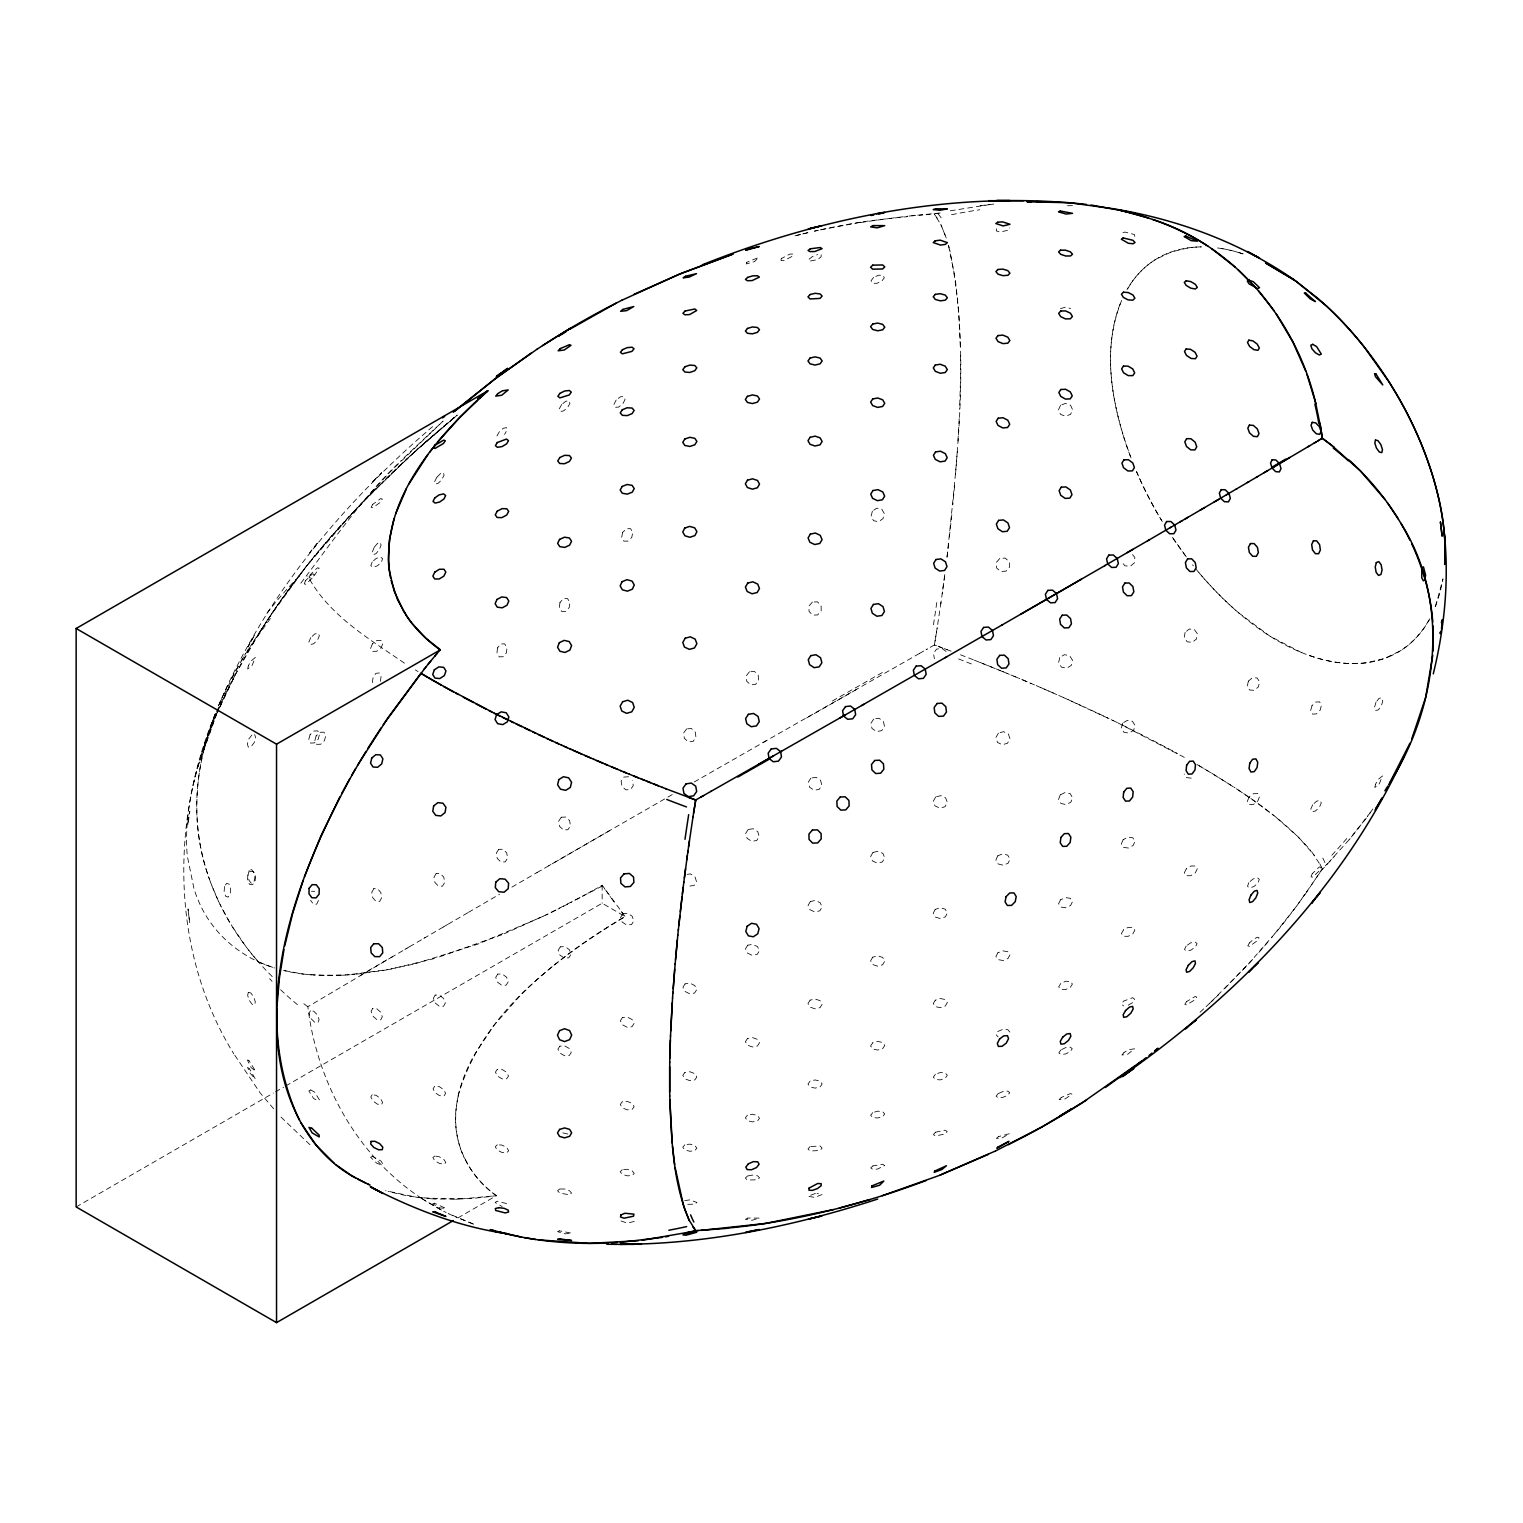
<?xml version="1.0" encoding="UTF-8"?>
<svg xmlns="http://www.w3.org/2000/svg" width="1523" height="1523" viewBox="0 0 1523 1523"><rect width="100%" height="100%" fill="white"/><g stroke="black" fill="none" stroke-linecap="round" stroke-linejoin="round"><path stroke-width="0.75" stroke-dasharray="5 3.75" d="M960.48 378.218L960.48 353.165M960.404 382.54L959.604 409.382M821.183 254.779L821.106 256.854L817.489 259.633L808.96 261.29L809.037 259.215L812.635 256.435L817.68 254.588M959.204 418.597L957.91 442.108M957.263 451.646L955.435 475.785M954.616 485.494L952.808 504.97M951.818 514.679L949.191 538.818M948.639 543.597L946.944 557.761M947.039 556.885C957.567 455.377 970.551 351.109 949.743 250.077M372.393 682.647L373.078 677.354L375.895 673.337L379.208 672.957L381.055 676.421L380.388 681.714M943.993 580.625L944.603 576.132M944.793 574.571L942.204 593.78M942.794 589.458L943.403 585.06M942.413 592.257L940.757 604.022M941.005 602.232L937.083 628.523M937.235 627.495L934.418 644.971L926.079 649.693M936.569 631.721L934.418 644.971L951.57 651.368M215.181 714.04C170.233 822.477 171.109 952.465 233.8 1053.859M458.061 1096.807C453.587 1117.33 455.187 1139.471 464.553 1158.451M996.632 228.774L996.232 230.83L999.754 232.048L1009.235 230.049L1009.635 227.993M216.856 713.411C202.73 746.67 191.651 781.585 187.748 817.623A204.177 117.88 -60 0 0 187.31 856.059L194.144 889.413A250.362 144.552 -60 0 0 197.838 899.293C211.031 932.609 240.558 957.758 274.597 967.943M193.059 785.525A248.287 143.352 -60 0 1 197.838 766.697L215.447 716.724M197.838 766.697L216.399 714.763M215.485 713.602L203.701 747.089L215.371 714.496M1435.58 606.401L1442.985 578.835L1439.939 593.17L1434.019 609.981M1120.147 303.915C1104.042 345.778 1110.362 392.382 1122.87 434.302M204.063 746.727L200.979 755.161L211.392 726.718M214.381 716.153C202.54 747.698 195.458 781.432 196.886 815.243M215.314 714.059C194.221 766.183 189.747 826.018 209.451 879.266M1121.651 300.488C1100.672 351.09 1112.532 408.373 1131.018 457.852M332.128 535.373C285.639 588.563 245.241 647.732 217.237 712.764L235.779 673.756L259.31 632.883M218.55 705.644L227.708 685.559M220.016 702.16L239.568 663.552M217.561 711.755L219.75 706.786M218.474 705.796C264.945 596.178 343.17 502.933 433.141 426.173M318.459 900.436L316.708 904.167L313.433 904.129L310.559 900.321M212.877 721.426L228.983 687.101M216.533 711.565L235.779 673.756M231.553 678.002L245.565 653.634M496.955 435.978L499.354 431.732L503.294 428.268L506.455 427.639L506.969 430.19L504.57 434.436M241.053 661.058L251.809 643.982M259.157 633.111L266.982 620.851M260.09 631.607L263.879 625.629M1127.839 288.418L1131.475 282.65A232.791 134.557 60 0 1 1156.204 259.119L1171.396 251.923L1188.168 247.868A245.812 142.077 60 0 1 1201.609 246.897M1429.031 620.128L1424.195 627.8A232.791 134.557 60 0 1 1399.466 651.33L1384.274 658.545L1367.502 662.6A245.774 142.058 60 0 1 1320.498 658.983C1285.793 649.483 1255.409 628.599 1229.213 604.441A246.098 142.248 60 0 1 1197.63 571.068M300.831 583.195C332.642 541.293 362.721 497.164 401.196 460.536M1320.955 871.042L1334.148 856.649M247.202 651.044L272.255 615.882M265.802 622.66L266.753 621.175M1319.451 873.364L1297.139 905.385L1271.477 937.863M267.724 619.709L270.656 615.273M268.105 619.138L306.713 565.794L342.523 523.703M271.475 614.036L272.617 612.36M273.607 610.894L279.585 602.194M253.389 641.602L276.044 607.315A445.04 256.949 -60 0 1 306.732 565.814L353.317 511.995M1305.078 894.439L1322.288 868.91L1327.371 863.769M280.594 600.747L309.988 561.701M1372.851 809.037L1367.483 816.499M1370.548 812.273L1350.216 838.488L1329.312 861.771M1366.398 817.984L1349.111 839.782M251.866 735.038L248.839 738.941L247.373 743.947L248.306 747.146L251.105 746.632L254.132 742.729L255.617 737.722L254.665 734.524M311.092 560.35L312.177 559.017M313.262 557.665L315.451 555M316.556 553.668L318.745 551.021M320.972 548.375L324.285 544.434M325.408 543.14L326.531 541.845M1267.878 942.109L1256.608 955.035M327.635 540.532L328.759 539.237M329.882 537.943L364.244 500.534A1120.776 914.904 58.1 0 1 390.954 471.045L443.345 420.862M333.251 534.078L334.394 532.803M335.517 531.527L336.64 530.251M337.782 528.976L341.19 525.188M342.332 523.931L344.065 522.027M343.475 522.675L344.617 521.418M1252.687 959.395L1223.159 990.217M345.588 520.333L381.207 483.4M346.901 518.905L349.186 516.43M351.489 513.955L354.878 510.338M353.793 511.481L358 507.045M356.115 509.044L357.277 507.806M358.419 506.588L362.683 502.152M360.742 504.17L393.181 471.787M363.083 501.752L410.772 455.32M365.444 499.297L367.862 496.822M370.279 494.366L371.479 493.128M372.697 491.91L416.046 450.522L457.09 415.246L409.516 456.481M404.071 457.642L443.117 421.071M375.972 478.393L371.764 482.563L381.683 472.682L377.495 476.851M382.425 482.201L383.644 481.001M386.1 478.622L391.011 473.862M1211.546 1001.468L1247.356 965.22L1277.264 930.896A940.376 767.554 58.1 0 0 1291.447 912.924A960.937 784.44 58.1 0 0 1304.964 894.325M1215.621 997.584L1218.667 994.633M392.23 472.682L399.692 465.6M394.685 470.34L395.923 469.16M1209.471 1003.467L1214.098 999.05M398.379 466.838L416.046 450.522A888.061 512.718 -60 0 1 456.177 415.95M1206.064 1006.646L1210.195 1002.781M402.091 463.354L403.328 462.192M405.803 459.889L407.041 458.747M1200.01 1012.243L1204.693 1007.921M412.01 454.197L413.247 453.054M414.503 451.931L424.479 442.984M425.736 441.879L433.255 435.292M434.512 434.207L442.051 427.735M443.307 426.668L457.205 415.075M552.164 966.743L537.581 979.213A632.749 365.311 0 0 0 518.905 997.032L494.233 1025.055L474.681 1054.24A400.016 230.944 0 0 0 457.89 1096.788M554.048 965.201L567.584 954.597A657.365 379.532 0 0 1 625.153 916.541M634.272 1221.427L627.457 1223.102L620.147 1220.723M421.643 1198.411C357.086 1156.052 317.031 1082.567 307.836 1006.722L392.744 956.577M1128.257 1005.18L1132.845 1002.458L1134.692 999.355L1132.712 997.679L1123.479 1001.144L1121.632 1004.247L1123.612 1005.922M390.973 957.605L406.965 948.239M404.832 949.476L411.477 945.612M409.535 946.735L425.355 937.483M423.832 938.377L444.773 926.155M443.345 926.974L449.78 923.224M448.295 924.099L470.36 911.249M468.437 912.353L499.525 894.287M511.899 887.109L537.086 872.508M536.972 872.584L610.476 830.13M76.15 1206.939L273.398 1093.057M275.454 1091.877L283.678 1087.136M285.734 1085.956L602.156 903.253L625.172 916.541C556.028 958.538 482.81 1012.586 458.766 1093.666A339.553 196.048 0 0 0 456.462 1106.193C451.151 1140.651 467.999 1176.118 496.517 1195.631L456.519 1218.724M672.252 794.587L609.352 830.777A1192.433 19.076 -29.4 0 0 548.68 865.806M624.925 916.237L602.156 885.225L594.789 889.432M694.26 781.965L766.469 740.616M602.613 885.872L547.766 914.124L504.265 933.751M762.985 742.596L920.806 652.682M919.34 653.519L927.602 648.836M592.333 890.803L587.421 893.544M582.528 896.228L584.965 894.877M580.073 897.561L570.249 902.777M567.793 904.053L557.989 909.06M555.552 910.297L545.748 915.114M543.311 916.275L477.48 944.279L415.417 963.678M501.848 934.76L436.777 957.853M1060.541 308.617L1065.567 307.132L1070.574 308.541M434.398 958.538L389.926 969.294L346.901 974.967M795.006 235.837L801.46 234.237A1099.739 897.885 58.1 0 1 807.932 232.638M796.834 235.38L800.812 234.409M413.057 964.249L384.957 970.208L356.439 974.187M815.395 1193.423L808.066 1196.297L814.729 1197.402L822.077 1194.527L817.013 1193.404M802.792 233.914L808.713 232.505M940.129 212.973L907.27 216.228M938.987 213.239L926.079 214.762M814.577 231.153L818.46 230.278M820.402 229.859L864.74 221.52L907.727 216.19M950.333 210.802L992.101 204.215M860.419 222.206L853.794 223.329A1099.739 897.885 58.1 0 0 814.424 231.134M684.722 1200.581L689.691 1199.896L696.906 1202.428L694.926 1204.16L686.587 1204.331M980.108 205.719L997.165 203.682M687.178 874.335L690.471 873.935L695.002 876.886L696.506 881.684L694.107 885.491L689.196 886.1M1072.516 205.643L1064.406 205.776M354.954 974.32L351.489 974.625M911.782 215.828L915.666 215.505M350.233 974.72L325.408 975.558M919.34 215.219L922.824 214.971M628.599 776.768L623.916 777.054L621.156 781.013L621.936 786.325L625.801 789.866L630.484 789.58L633.263 785.621L632.483 780.309M345.759 975.044L342.332 975.234M341.19 975.291L313.262 975.044M460.593 1199.039L496.517 1195.631A778.691 449.59 -60 0 1 472.263 1198.334L437.101 1199.115M459.832 1199.077L456.005 1199.21M455.244 1199.229L418.463 1197.63L385.566 1190.719M567.736 1134.007L561.283 1132.522M311.492 891.279L314.766 891.317M324.285 975.539L303.515 974.111L283.64 970.475M436.359 1199.096L432.646 1198.906M431.904 1198.848L408.316 1196.145L388.098 1191.481M312.177 974.967L306.751 974.473A445.04 256.949 -60 0 1 283.525 970.456M1191.253 778.12L1186.436 777.644L1184.171 774.027M1243.168 253.922L1235.172 251.485A245.812 142.077 60 0 0 1217.581 247.925M1309.342 655.537L1317.071 658.012A243.947 141.011 60 0 0 1389.147 656.699M1238.903 252.532L1242.768 253.789M272.617 967.314L265.878 964.897M934.418 644.971L936.588 645.771M473.463 1224.111L455.834 1217.029M938.987 646.647L941.557 647.599M473.063 1223.959L448.562 1213.66L453.378 1215.925M944.317 648.627L947.249 649.731M506.626 1203.551L496.955 1201.247L495.127 1202.504L502.209 1206.597M960.48 654.776L975.653 660.696M974.415 660.201L1009.33 674.289M979.67 662.277L992.101 667.245M264.755 964.459L258.225 961.66L253.389 955.968M996.347 668.978L1000.63 670.71M1002.838 671.624L1019.782 678.649M1013.728 676.117L1036.611 685.788M1022.637 679.829L1031.623 683.656M1036.154 685.578L1058.98 695.535M1040.704 687.539L1054.411 693.517M1301.556 652.586L1270.011 636.233L1238.789 612.969A243.985 141.03 60 0 1 1192.547 564.843M1058.79 695.459L1064.291 697.896M1063.568 697.572L1113.56 720.779M1068.156 699.628L1086.432 707.967M1090.982 710.08L1109.068 718.609M1112.532 720.284L1118.015 722.93M1117.73 722.797L1185.96 758.226M1122.47 725.1L1148.589 738.217M443.726 1211.261L446.125 1212.479M1152.854 740.406L1177.584 753.58M441.365 1210.043L426.935 1201.799M440.756 1209.719L422.385 1198.906M1197.002 764.489L1208.044 770.981M1199.153 765.745C1239.094 789.771 1279.853 814.843 1310.637 850.424M1211.737 773.208L1235.001 787.829M415.284 669.892L418.063 671.586M426.173 1201.323L424.65 1200.371M404.471 663.171C369.061 638.822 328.587 615.216 307.836 576.056M423.889 1199.877L420.9 1197.916M1238.275 789.999L1255.942 802.164M307.836 1006.722L300.831 1001.525M946.202 651.501L941.823 648.322L936.531 649.141L933.466 653.443L934.399 658.736M1258.683 804.144L1273.97 815.719M1276.312 817.584L1297.958 836.679L1314.596 855.564M309.95 1144.706L280.784 1116.873M272.255 976.586C229.859 934.932 200.522 878.581 197.057 818.727M273.645 1108.744L260.109 1092.848L233.514 1053.383M1009.863 1032.08L1007.788 1029.662L1002.876 1029.377L997.984 1031.395L995.985 1034.517L998.06 1036.935M1132.503 554.6L1134.825 557.361L1134.407 562.768L1130.333 566.27L1124.983 565.833L1121.518 561.701M251.809 954.045L247.107 948.087M1311.741 851.795L1321.088 866.149M622.774 913.457L621.346 911.592M1185.446 555.648L1172.348 537.238M245.565 946.069L231.553 925.508M614.055 901.883L612.665 899.979M611.504 898.399L612.189 899.351M610.114 896.495L610.799 897.447M607.582 892.973L608.286 893.925M606.916 892.002L605.773 890.403M604.403 888.461L605.088 889.432M937.235 218.113L934.418 214.324L941.005 224.814L946.354 238.273L940.757 224.3M1162.316 521.532L1159.079 516.221A233.247 134.824 60 0 1 1136.691 471.997M229.783 922.576L220.016 904.491M1320.022 864.093L1322.288 868.91L1321.45 866.93M218.55 901.407L210.612 882.483M948.467 245.241L955.035 277.472M948.639 245.888L949.191 247.944M1134.825 236.427L1134.407 234.523L1124.983 232.067L1121.518 232.943L1121.937 234.866M955.435 280.327L958.729 312.025L960.404 349.167M602.156 885.225L602.156 903.253M496.174 1195.783A184.588 106.572 0 0 1 464.877 1158.413M360.151 975.558A1120.776 17.743 -29.4 0 1 386.804 959.871M938.073 213.886A450.104 86.982 -80.6 0 1 941.861 218.931M936.778 602.518A450.104 88.296 -82.3 0 1 933.447 624.944M951.513 214.724A460.612 356.858 -34.8 0 1 979.765 209.774M1322.764 858.096A460.612 95.835 19.9 0 1 1326.19 866.092M958.576 658.945A462.725 97.263 21.7 0 1 973.102 664.618M1346.751 838.545A450.104 350.709 -23.5 0 1 1331.806 855.241M860.533 222.586A951.951 776.654 57.9 0 1 907.384 216.685M832.396 700.98A951.951 17.153 -29.3 0 1 883.721 671.757M806.657 717.961A1099.739 16.867 -29.4 0 1 858.325 688.51M297.461 1004.666A435.521 351.813 -27.5 0 1 279.49 988.674M272.084 981.269A435.521 351.813 -27.5 0 1 269.59 978.661M266.83 613.293A435.521 347.187 -21.8 0 1 295.538 579.863M1200.847 246.916A244.004 141.03 60 0 0 1166.694 253.694A236.179 136.518 60 0 0 1154.282 260.319A230.811 133.415 60 0 0 1127.001 289.656M1218.172 248.04A244.004 141.03 60 0 1 1238.922 252.609M1136.425 471.368A231.363 133.738 60 0 0 1154.225 507.654A236.141 136.499 60 0 0 1161.687 520.619M1130.466 456.576A231.363 133.738 60 0 1 1122.851 434.302M1186.303 556.866A243.985 141.03 60 0 1 1172.025 536.896M1389.128 656.66A236.141 136.499 60 0 0 1401.712 649.921A230.773 133.396 60 0 0 1429.811 618.776M247.811 874.964L247.545 880.389L249.582 884.33L252.742 884.52L255.16 880.808L255.426 875.401L253.389 871.442L250.229 871.27L247.811 874.964M224.528 886.481L224.128 891.831L225.632 896.247L228.164 897.123L230.259 893.963L230.658 888.613L229.154 884.216L226.603 883.321L224.528 886.481M188.033 819.355L187.9 825.142L189.823 811.321L188.033 819.355M497.488 647.922L496.955 653.253L499.354 656.889L503.294 656.699L506.455 652.796L506.969 647.465L504.57 643.829L500.648 644.02L497.488 647.922M559.969 602.537L559.284 607.81L561.701 611.465L565.814 611.332L569.202 607.506L569.907 602.213L567.47 598.577L563.358 598.71L559.969 602.537M781.242 258.643L780.994 260.49L784.345 260.452L793.026 255.883L793.274 254.036L789.923 254.074L781.242 258.643M1185.103 632.369L1184.209 637.642L1187.178 641.792L1192.262 642.344L1196.469 638.994L1197.364 633.72L1194.394 629.589L1189.311 629.018L1185.103 632.369M248.306 665.894L247.659 669.054L252.152 665.323L255.312 657.46L250.819 661.191L248.306 665.894M1375.478 784.364L1374.831 787.524L1379.324 783.793L1382.465 775.93L1377.972 779.662L1375.478 784.364M622.66 532.403L621.612 537.543L623.84 541.141L628.047 541.103L631.759 537.429L632.807 532.289L630.579 528.69L626.372 528.728L622.66 532.403M248.306 992.33L247.659 995.395L249.258 1000.364L252.152 1004.323L254.665 1004.952L255.312 1001.906L253.713 996.937L250.819 992.977L248.306 992.33M205.129 743.091L204.539 745.756L208.975 732.449L205.129 743.091M1248.403 681.105L1247.242 686.226L1249.698 690.033L1254.324 690.319L1258.417 686.892L1259.578 681.79L1257.103 677.963L1252.477 677.697L1248.403 681.105M1059.799 657.517L1058.561 662.676L1061.436 667.131L1066.69 668.254L1071.297 665.399L1072.516 660.24L1069.66 655.785L1064.406 654.662L1059.799 657.517M249.163 870.547L248.078 874.983L248.991 880.294L251.371 883.359L253.808 882.388L254.893 877.952L253.979 872.641L251.6 869.576L249.163 870.547M872.374 511.176L871.061 516.373L873.612 520.733L878.562 521.704L882.997 518.696L884.311 513.498L881.76 509.139L876.81 508.168L872.374 511.176M746.708 262.318L746.289 263.936L754.418 261.651L758.606 257.482L746.708 262.318M316.137 735.914L314.804 740.901L316.67 744.347L320.668 744.233L324.437 740.616L325.789 735.628L323.923 732.182L319.925 732.296L316.137 735.914M310.064 734.695L308.693 739.683L310.502 743.091L314.423 742.919L318.155 739.283L319.506 734.295L317.717 730.888L313.795 731.04L310.064 734.695M1311.988 705.682L1310.618 710.67L1312.426 714.097L1316.348 713.925L1320.079 710.289L1321.431 705.301L1319.622 701.894L1315.72 702.046L1311.988 705.682M1375.992 702.255L1374.527 707.262L1375.459 710.441L1378.277 709.946L1381.304 706.044L1382.77 701.018L1381.837 697.839L1379.019 698.353L1375.992 702.255M1122.718 723.158L1121.271 728.07L1123.86 732.201L1128.981 733.134L1133.607 730.317L1135.054 725.424L1132.465 721.293L1127.363 720.36L1122.718 723.158M188.033 909.041L189.709 922.881L188.033 909.041M372.183 561.987L370.812 565.68L372.907 567.298L377.228 565.928L381.264 562.349L382.635 558.655L380.541 557.018L376.219 558.408L372.183 561.987M1248.86 882.636L1247.489 886.329L1249.583 887.947L1253.905 886.576L1257.941 882.997L1259.331 879.304L1257.236 877.667L1252.896 879.057L1248.86 882.636M305.438 580.777L304.238 583.937L305.933 584.242L312.919 577.388L314.119 574.247L312.424 573.924L305.438 580.777M1060.255 794.873L1058.523 799.404L1060.903 803.421L1066.005 804.601L1070.821 802.24L1072.573 797.728L1070.193 793.692L1065.091 792.531L1060.255 794.873M248.991 644.648L248.078 646.989L254.893 634.634L248.991 644.648M310.349 574.571L309.112 577.712L310.806 578.055L314.442 575.389L319.126 568.155L317.431 567.832L310.349 574.571M372.393 643.848L370.622 648.322L372.431 651.387L376.752 651.254L381.055 647.998L382.825 643.544L381.017 640.479L376.695 640.612L372.393 643.848M1249.069 796.986L1247.299 801.441L1249.107 804.506L1253.429 804.372L1257.751 801.117L1259.521 796.662L1257.712 793.597L1253.372 793.73L1249.069 796.986M1312.255 873.688L1311.017 876.829L1312.712 877.153L1319.775 870.394L1321.031 867.272L1319.337 866.93L1312.255 873.688M374.239 547.214L372.393 551.878L373.078 554.6L375.895 553.744L379.208 549.841L381.055 545.177L380.388 542.455L377.552 543.311L374.239 547.214M310.349 1010.663L309.112 1013.614L310.806 1018.354L314.442 1022.085L317.888 1022.637L319.126 1019.687L317.431 1014.946L313.795 1011.215L310.349 1010.663M1123.155 839.706L1121.328 843.951L1123.498 847.397L1128.41 848.044L1133.169 845.493L1135.016 841.248L1132.826 837.802L1127.915 837.155L1123.155 839.706M310.787 637.604L308.845 642.002L309.988 644.572L313.548 643.829L317.431 640.212L319.373 635.814L318.231 633.244L314.671 633.987L310.787 637.604M1312.693 804.772L1310.77 809.17L1311.912 811.74L1315.472 810.998L1319.356 807.38L1321.298 802.983L1320.155 800.394L1316.595 801.136L1312.693 804.772M997.755 855.831L995.852 860.019L998.117 863.922L1003.181 865.254L1008.112 863.255L1009.996 859.067L1007.75 855.164L1002.667 853.832L997.755 855.831M1060.522 405.308L1058.466 409.877L1060.541 414.408L1065.567 416.236L1070.574 414.332L1072.63 409.763L1070.536 405.232L1065.529 403.386L1060.522 405.308M1186.246 868.871L1184.304 872.888L1186.15 875.725L1190.719 875.706L1195.327 872.85L1197.287 868.833L1195.422 865.997L1190.853 866.016L1186.246 868.871M1186.15 946.03L1184.494 949.4L1186.512 951.075L1191.043 950.066L1195.422 946.963L1197.078 943.594L1195.06 941.918L1190.529 942.927L1186.15 946.03M1060.541 899.788L1058.599 903.691L1060.712 907.004L1065.681 907.784L1070.555 905.576L1072.497 901.654L1070.383 898.342L1065.415 897.58L1060.541 899.788M935.198 909.421L933.218 913.324L935.389 917.113L940.433 918.578L945.402 916.865L947.382 912.981L945.212 909.174L940.167 907.708L935.198 909.421M436.892 477.194L434.664 481.592L435.159 484.124L438.129 483.324L441.803 479.669L444.031 475.271L443.536 472.739L440.566 473.52L436.892 477.194M616.187 399.997L613.921 404.357L614.911 407.307L618.566 407.117L622.774 403.9L625.039 399.559L624.068 396.608L620.394 396.799L616.187 399.997M372.735 1008.302L371.117 1011.386L372.811 1016.05L376.771 1019.572L380.731 1019.896L382.33 1016.831L380.655 1012.167L376.676 1008.645L372.735 1008.302M373.763 888.671L371.764 892.383L372.678 897.637L375.972 901.388L379.703 901.426L381.683 897.713L380.769 892.44L377.495 888.709L373.763 888.671M372.735 504.36L371.117 507.273L372.811 507.787L380.731 502L382.33 499.087L380.655 498.573L372.735 504.36M1249.412 942.965L1247.813 945.878L1249.488 946.411L1257.408 940.624L1259.007 937.711L1257.332 937.197L1253.353 939.367L1249.412 942.965M1123.498 929.868L1121.461 933.542L1123.346 936.226L1128.067 936.34L1132.845 933.827L1134.882 930.153L1132.979 927.469L1128.257 927.355L1123.498 929.868M997.908 952.77L995.909 956.406L998.003 959.604L1002.991 960.499L1007.94 958.557L1009.939 954.94L1007.845 951.742L1002.857 950.847L997.908 952.77M998.384 733.134L995.871 737.589L997.489 742.405L1002.286 744.747L1007.465 743.262L1009.977 738.807L1008.359 733.991L1003.562 731.649L998.384 733.134M935.674 797.005L933.256 801.25L934.97 805.857L939.805 808.142L944.945 806.752L947.363 802.526L945.65 797.919L940.814 795.634L935.674 797.005M561.701 404.509L559.284 408.735L559.969 411.438L563.358 411.02L567.47 407.745L569.907 403.5L569.202 400.816L565.814 401.215L561.701 404.509M435.197 995.052L433.37 998.231L435.026 1002.857L439.233 1006.208L443.498 1006.322L445.325 1003.143L443.669 998.517L439.462 995.166L435.197 995.052M873.003 852.442L870.661 856.44L872.432 860.895L877.286 863.179L882.369 861.942L884.73 857.925L882.959 853.47L878.105 851.205L873.003 852.442M436.168 873.498L433.979 877.229L434.931 882.483L438.472 886.158L442.527 886.119L444.716 882.388L443.764 877.153L440.223 873.46L436.168 873.498M872.736 957.186L870.604 960.785L872.622 964.516L877.591 966.172L882.636 964.782L884.768 961.184L882.75 957.472L877.781 955.816L872.736 957.186M372.183 1094.675L370.812 1096.96L372.907 1100.862L377.228 1104.118L381.264 1104.803L382.635 1102.5L380.541 1098.597L376.219 1095.342L372.183 1094.675M810.35 901.521L808.066 905.328L809.874 909.631L814.729 911.934L819.793 910.849L822.077 907.061L820.25 902.739L815.395 900.455L810.35 901.521M497.735 974.092L495.717 977.404L497.374 982.03L501.714 985.248L506.188 985.172L508.206 981.84L506.569 977.214L502.228 974.016L497.735 974.092M935.293 1000.192L933.256 1003.562L935.331 1006.665L940.338 1007.655L945.307 1005.98L947.363 1002.61L945.288 999.526L940.281 998.517L935.293 1000.192M1060.77 983.477L1058.694 986.866L1060.636 989.417L1065.453 989.645L1070.307 987.437L1072.401 984.048L1070.46 981.478L1065.643 981.25L1060.77 983.477M747.717 945.212L745.489 948.81L747.336 953.017L752.191 955.34L757.178 954.445L759.406 950.847L757.559 946.659L752.705 944.317L747.717 945.212M560.312 946.849L558.16 950.314L559.779 954.959L564.214 958.062L568.86 957.796L571.011 954.312L569.412 949.667L564.957 946.583L560.312 946.849M498.687 849.358L496.308 853.147L497.24 858.401L500.953 862.018L505.255 861.885L507.635 858.096L506.683 852.861L502.99 849.244L498.687 849.358M622.907 913.686L620.623 917.341L622.203 922.043L626.695 925.051L631.512 924.594L633.796 920.958L632.216 916.256L627.704 913.248L622.907 913.686M810.122 1000.135L807.99 1003.505L810.027 1007.103L814.995 1008.835L820.021 1007.674L822.134 1004.304L820.116 1000.706L815.129 998.974L810.122 1000.135M685.083 983.877L682.932 987.266L684.817 991.359L689.633 993.758L694.564 993.072L696.715 989.683L694.831 985.571L690.014 983.173L685.083 983.877M748.212 829.464L745.68 833.443L747.108 838.335L751.677 841.286L756.684 840.563L759.216 836.584L757.769 831.691L753.219 828.74L748.212 829.464M810.921 778.12L808.256 782.232L809.589 787.258L814.12 790.228L819.203 789.409L821.868 785.297L820.554 780.29L816.023 777.32L810.921 778.12M622.469 1017.516L620.394 1020.696L622.317 1024.732L627.095 1027.225L631.95 1026.749L634.025 1023.57L632.102 1019.534L627.324 1017.04L622.469 1017.516M434.721 1086.242L433.046 1088.774L435.064 1092.695L439.595 1095.684L443.974 1095.989L445.649 1093.438L443.612 1089.535L439.1 1086.546L434.721 1086.242M559.874 1046.13L557.894 1049.119L559.836 1053.078L564.557 1055.725L569.297 1055.477L571.277 1052.488L569.335 1048.509L564.614 1045.882L559.874 1046.13M872.679 1042.855L870.604 1045.977L872.679 1048.966L877.686 1050.07L882.693 1048.643L884.768 1045.501L882.693 1042.513L877.686 1041.408L872.679 1042.855M561.264 817.242L558.694 821.125L559.569 826.38L563.396 829.959L567.908 829.73L570.478 825.866L569.602 820.592L565.775 817.032L561.264 817.242M497.279 1069.355L495.432 1072.135L497.412 1076.057L502.057 1078.855L506.645 1078.855L508.492 1076.095L506.512 1072.154L501.867 1069.355L497.279 1069.355M747.488 1038.534L745.413 1041.675L747.431 1045.178L752.4 1046.986L757.388 1046.034L759.482 1042.893L757.464 1039.39L752.495 1037.582L747.488 1038.534M873.688 719.084L870.851 723.33L872.013 728.47L876.506 731.516L881.684 730.678L884.52 726.433L883.359 721.274L878.866 718.228L873.688 719.084M1186.645 1001.544L1184.799 1004.247L1186.474 1004.856L1194.927 999.83L1196.773 997.127L1195.098 996.518L1186.645 1001.544M1060.827 1050.032L1058.847 1052.869L1060.808 1054.506L1065.529 1053.973L1070.269 1051.574L1072.249 1048.738L1070.288 1047.101L1065.567 1047.634L1060.827 1050.032M310.559 551.612L309.759 552.773L318.459 541.75L310.559 551.612M684.874 1072.439L682.818 1075.371L684.874 1078.779L689.824 1080.683L694.774 1079.978L696.83 1077.066L694.774 1073.639L689.824 1071.735L684.874 1072.439M935.35 1074.267L933.313 1077.142L935.35 1079.483L940.3 1079.902L945.25 1078.17L947.306 1075.276L945.25 1072.954L940.319 1072.535L935.35 1074.267M810.065 1081.14L807.99 1084.033L810.065 1086.927L815.072 1088.126L820.078 1086.927L822.153 1084.033L820.078 1081.14L815.072 1079.94L810.065 1081.14M686.645 728.889L683.694 732.906L684.322 738.255L688.187 741.834L693.003 741.511L695.954 737.494L695.326 732.144L691.48 728.565L686.645 728.889M622.26 1101.795L620.261 1104.499L622.336 1107.83L627.267 1109.867L632.14 1109.41L634.139 1106.726L632.083 1103.375L627.152 1101.338L622.26 1101.795M873.612 277.414L871.061 280.727L872.374 283.183L876.81 283.354L881.76 281.146L884.311 277.852L882.997 275.377L878.562 275.206L873.612 277.414M747.431 1115.16L745.375 1117.806L747.45 1120.604L752.457 1121.899L757.464 1120.947L759.52 1118.301L757.445 1115.502L752.438 1114.208L747.431 1115.16M749.468 671.757L746.289 675.774L746.708 681.181L750.477 684.798L755.408 684.493L758.606 680.476L758.187 675.07L754.418 671.453L749.468 671.757M872.736 1112.628L870.642 1115.236L872.679 1117.482L877.648 1118.015L882.636 1116.549L884.73 1113.922L882.693 1111.695L877.724 1111.162L872.736 1112.628M998.193 1093.59L996.118 1096.179L998.041 1097.74L1002.819 1097.379L1007.655 1095.304L1009.73 1092.714L1007.826 1091.134L1003.029 1091.496L998.193 1093.59M1123.936 1052.583L1121.918 1055.039L1127.915 1054.125L1134.407 1048.814L1128.429 1049.747L1123.936 1052.583M999.754 558.503L996.232 562.615L996.632 568.022L1000.725 571.544L1006.094 571.106L1009.635 566.994L1009.235 561.587L1005.142 558.065L999.754 558.503M684.817 1144.82L682.761 1147.2L684.855 1149.884L689.862 1151.293L694.831 1150.588L696.887 1148.209L694.793 1145.524L689.805 1144.116L684.817 1144.82M812.463 602.042L808.96 606.002L809.037 611.408L812.635 615.121L817.68 614.93L821.183 610.99L821.106 605.564L817.489 601.871L812.463 602.042M810.122 1146.572L807.99 1148.913L810.027 1151.026L820.021 1150.474L822.134 1148.114L820.116 1146L810.122 1146.572M935.56 1132.198L933.409 1134.502L935.293 1135.968L945.06 1133.969L947.211 1131.665L945.307 1130.199L935.56 1132.198M622.203 1169.702L620.185 1171.777L622.279 1174.328L627.267 1175.87L632.216 1175.47L634.234 1173.395L632.121 1170.844L627.152 1169.302L622.203 1169.702M1061.264 1097.474L1059.113 1099.663L1065.167 1098.902L1071.983 1094.199L1070.364 1093.59L1061.264 1097.474M497.298 1144.763L495.261 1146.781L497.145 1149.96L501.867 1152.435L506.645 1152.778L508.682 1150.76L506.778 1147.581L502.057 1145.106L497.298 1144.763M747.507 1176.003L745.356 1178.06L747.374 1180.02L757.388 1179.811L759.52 1177.774L757.521 1175.813L752.533 1175.071L747.507 1176.003M872.946 1165.895L870.718 1167.894L872.584 1169.226L877.419 1169.093L884.654 1165.609L882.788 1164.276L872.946 1165.895M559.569 1189.006L557.627 1190.739L559.76 1193.156L569.602 1194.793L571.544 1193.08L569.412 1190.662L564.462 1188.987L559.569 1189.006M998.631 1136.558L996.347 1138.462L1002.42 1137.757L1009.502 1133.683L998.631 1136.558M434.797 1155.995L432.856 1157.537L434.702 1160.583L439.271 1163.344L443.878 1164.2L445.839 1162.639L443.993 1159.593L439.424 1156.833L434.797 1155.995M747.755 1218.057L745.413 1219.352L752.038 1220.285L759.482 1218.095L747.755 1218.057M372.393 1156.357L370.622 1157.252L376.752 1163.229L381.055 1164.79L382.825 1163.915L381.017 1161.078L372.393 1156.357M310.787 1089.954L308.845 1090.887L313.548 1098.426L317.431 1100.634L319.373 1099.72L314.671 1092.162L310.787 1089.954M559.303 1230.831L557.57 1231.65L565.033 1233.858L571.601 1233.154L559.303 1230.831M434.341 1203.208L432.722 1203.817L439.804 1207.91L445.972 1208.405L434.341 1203.208M248.839 1060.37L247.373 1060.065L251.105 1067.566L255.617 1071.278L248.839 1060.37M249.582 1068.975L247.545 1067.376L250.229 1073.391L255.426 1079.103L249.582 1068.975"/><path stroke-width="1.5" d="M276.539 1322.63L276.539 744.176L76.15 628.485L76.15 1206.939L276.539 1322.63L453.34 1220.57M669.663 1066.766L669.663 1091.801M669.72 1062.121L669.72 1096.084M1444.927 560.978C1446.222 532.155 1440.986 503.428 1432.724 475.918A231.363 133.738 60 0 0 1401.788 403.443A236.179 136.518 60 0 0 1389.014 381.854L1363.999 346.711A246.06 142.229 60 0 0 1326.457 306.009L1296.301 281.374L1266.222 263.365M669.72 1062.426L670.52 1035.602M669.815 1058.047L670.348 1040.152M276.919 1008.873L276.919 1028.577M670.501 1036.116L672.557 997.889M670.71 1031.014L672.233 1002.876M1433.067 651.063L1433.067 626.01M277.053 1005.523L279.413 978.033L283.963 949.667M672.538 998.117L672.938 992.292M672.861 993.32L675.146 963.907M673.204 988.522L674.689 969.199M1444.642 564.5C1447.364 523.874 1436.931 483.514 1422.101 445.992A233.266 134.843 60 0 0 1396.572 394.248L1389.014 381.854A243.966 141.03 60 0 0 1317.186 297.804L1293.846 279.661L1265.518 262.965M675.108 964.345L677.83 935.008M1432.781 655.271L1425.642 697.496L1411.65 739.169M675.527 959.471L677.335 940.015M677.811 935.16L678.42 929.182M678.306 930.286L682.057 896.628M678.82 925.432L679.867 915.761M680.324 911.611L683.199 887.224M682.38 893.982L683.827 882.198M683.77 882.579L687.939 851.205M684.36 877.952L685.54 868.833M686.74 859.905L687.33 855.526M687.711 852.728L693.06 816.461M688.548 846.845L689.386 840.963M692.889 817.489L695.725 799.994L703.512 795.596M693.555 813.244L695.725 799.994L665.475 788.59M1441.481 629.094L1442.224 619.823L1441.367 622.64M284.687 946.069L292.663 913.381L303.153 880.37M1433.276 673.832C1444.527 628.123 1449.173 580.453 1444.337 533.526M477.27 400.302C429.448 445.439 378.104 507.14 390.497 577.75M394.019 518.924L389.488 539.599L388.384 559.779A323.866 186.986 0 0 0 389.26 570.344L394.229 591.305L403.881 611.713M1441.177 630.827L1440.301 633.644L1439.996 632.426M395.637 513.879L406.298 488.921M304.467 876.715L320.706 836.47L339.915 796.891M1409.917 743.262L1389.699 782.898M1404.377 755.408C1343.419 887.604 1238.313 995.223 1119.938 1077.675M341.799 793.331L349.529 779.224M408.906 483.99L427.773 454.73M351.661 775.435L365.882 751.524M355.525 768.753C297.727 871.86 245.279 1005.009 299.384 1120.109M357.562 765.288L388.098 717.58L421.281 672.804M1388.652 784.65C1437.902 707.548 1451.609 602.994 1400.76 523.112M1384.902 790.818L1387.739 786.192M367.995 748.098L381.093 727.899M383.32 724.567L424.936 668.197M429.6 452.293L435.578 444.621M1315.358 898.38L1311.684 903.234L1320.384 892.211L1316.691 897.066M423.965 669.416L425.907 666.998M425.659 667.302L428.439 663.876M428.058 664.333L430.762 661.02M428.82 663.4L429.791 662.219M430.476 661.382L436.854 653.672M437.634 442.07L459.946 417.188L487.741 390.859L76.15 628.485M434.683 656.28L435.673 655.08M436.549 654.033L440.204 649.674L425.983 638.327L412.124 623.554A234.828 135.566 0 0 1 406.47 615.806L397.598 599.795L391.106 580.53M439.804 650.15L276.539 744.176M1252.648 968.133L1248.441 972.283L1258.36 962.422L1254.171 966.572M569.602 329.368L616.301 303.058M479.84 397.922L487.741 390.859L486.465 391.83M453.302 412.276L494.271 379.436L531.641 352.822M454.844 410.963L497.298 377.171L537.086 349.186M442.527 417.911L444.716 416.084L443.764 416.864M1187.616 1027.073L1185.408 1028.901L1196.164 1019.953L1193.956 1021.781M1154.491 1051.117L1158.013 1048.281M1154.891 1050.775L1157.823 1048.433M1149.008 1055.439L1151.959 1053.116M477.537 398.779L480.088 396.78M478.717 397.846L487.741 390.859M481.363 395.79L483.914 393.81M1143.088 1060.027L1146.058 1057.743M1141.945 1060.903L1081.444 1103.318A1192.433 973.425 58.1 0 1 1020.772 1138.366L1008.302 1144.706M1137.129 1064.577L1141.622 1061.169M1135.644 1065.7L1105.26 1087.555M500.953 373.04L496.308 376.524L507.635 368.338L502.99 371.84M536.972 349.262L548.699 341.647A1192.433 973.425 58.1 0 1 609.352 306.618M542.569 345.588L570.383 328.302L558.694 336.012L565.775 331.919M1086.584 1100.025L1041.751 1127.058L995.775 1150.836M1317.814 440.928L1319.451 439.957M1320.955 439.062L1322.288 438.262L1321.45 431.999M1307.553 447.039L1309.875 445.668M1316.024 441.994L1272.409 467.808M1313.854 443.288L1322.288 438.262L1331.33 445.04L1360.439 470.95L1385.092 499.62M1247.356 482.563L1257.522 476.585M1256.608 477.118L1267.517 470.702M1264.204 472.663L1274.998 466.285M1227.595 494.137L1200.01 510.281M1226.396 494.842L1236.962 488.655M1236.257 489.073L1248.689 481.782M1180.363 521.742L1187.978 517.306M1185.351 518.829L1204.693 507.54M1214.098 502.038L1218.667 499.373M1149.161 539.904L1104.708 565.699M1147.542 540.855L1170.882 527.263M1170.178 527.681L1182.305 520.599M1105.26 565.395L1001.925 625.058M1127.306 552.602L1132.845 549.384M945.193 657.669L1002.039 624.982M861.599 705.549L947.097 656.565M780.062 752.076L845.341 714.839M839.668 718.095L863.674 704.368M710.784 791.465L781.508 751.258M701.037 796.986L711.26 791.199M609.352 306.618L622.165 300.107M621.822 300.278L678.592 274.483L733.324 254.017M872.013 214.895L870.851 215.447L873.688 215.124M633.968 294.339L682.037 273.074L731.459 254.646M995.166 1151.121L938.853 1175.604L882.236 1195.726M988.389 1154.32L940.129 1175.109M702.16 264.85C823.353 216.494 955.854 190.204 1086.432 204.425M926.079 1180.534C876.353 1199.229 824.933 1213.526 772.523 1222.303A940.376 767.801 58.1 0 1 757.331 1224.644A960.937 784.155 57.9 0 1 726.642 1228.166M877.724 1199.039C790.399 1227.386 698.905 1246.042 606.763 1244.234M869.823 1199.553L839.306 1208.063M878.866 214.134L884.52 212.458L876.506 213.791M833.309 1209.605L765.403 1223.464L701.037 1230.394M686.645 1232.754L695.725 1230.66L726.699 1228.376M665.475 1236.847L668.502 1236.333M662.448 1237.361L620.337 1242.349M642.23 1240.274L698.257 1230.546M638.327 1240.731L589.439 1243.377L538.495 1239.874M617.348 1242.54L611.37 1242.882M608.4 1243.015C573.124 1244.519 537.562 1241.607 503.256 1233.116M1027.283 201.778L1069.755 202.749L1112.532 208.632C1177.051 219.16 1239.989 242.214 1293.846 279.661M1027.111 201.778L1031.623 201.664M1023.38 200.75L988.713 200.693M1036.154 201.607L1058.98 202.064M623.707 1244.215L641.43 1244.291M1090.982 205.015L1122.47 210.802L1148.589 218.094M535.677 1239.475L524.464 1237.647M501.162 1232.221L495.07 1231.536L508.853 1234.239L506.264 1233.383M521.685 1237.133L497.107 1231.536M502.971 1233.116C456.329 1225.863 412.067 1208.291 370.241 1186.874M1117.73 209.736C1149.579 216.685 1180.706 228.317 1208.044 246.269M491.758 1230.032L498.859 1231.993M490.139 1229.556L494.48 1230.812M1152.854 219.521C1235.267 246.041 1296.378 320.496 1315.834 403.671M695.725 799.994L688.586 797.386M662.277 787.334L666.027 788.8M662.448 787.41L653.386 783.85M658.431 785.83L633.796 776.007M646.38 781.071L650.473 782.708M641.335 779.053L644.343 780.271M638.327 777.853L629.323 774.179M629.494 774.255L620.337 770.486M623.326 771.723L626.315 772.961M620.794 770.695L605.412 764.26M617.348 769.248L611.37 766.773M607.506 765.136L596.521 760.491M603.013 763.251L593.57 759.216M593.97 759.387L580.301 753.466M590.619 757.94L584.718 755.389M367.995 1184.171L370.146 1185.103M581.786 754.113L570.097 748.973M578.854 752.838L573.01 750.268M571.144 749.43L561.397 745.09M564.291 746.384L567.184 747.679M561.987 745.356L549.879 739.854M368.947 1184.589L357.562 1179.049M555.628 742.482L558.503 743.776M547.024 738.541L552.83 741.206M548.261 739.112L494.48 713.335L443.726 686.511M544.168 737.227L538.495 734.6M532.86 731.954L535.677 733.286M365.882 1183.219L351.661 1175.699L336.221 1164.962M530.042 730.64L524.464 727.994M521.685 726.661L516.145 723.996M510.643 721.331L513.384 722.664M507.921 719.998L502.495 717.314M499.791 715.981L494.423 713.316M489.111 710.632L491.758 711.964M486.465 709.28L476.033 703.912M473.463 702.579L463.297 697.21M455.834 693.193L458.309 694.526M453.378 691.861L431.561 679.582M441.365 685.179L424.65 675.527M355.525 1177.945C303.191 1149.751 278.709 1088.793 277.053 1031.775M430.8 679.125L428.477 677.773M427.544 677.221L422.385 674.175M423.889 675.07L421.643 673.737M1211.737 248.744L1235.001 266.906M1334.148 447.267L1322.288 438.262L1320.022 423.28M334.413 1163.477L315.965 1144.972L300.621 1122.375M1349.111 460.06C1373.993 482.753 1395.087 509.805 1409.917 540.094M1238.275 269.876L1255.942 287.866M1258.683 291.007L1273.97 310.654M1387.415 502.761L1398.381 519.134M692.889 1226.872L695.725 1230.66L689.119 1220.151L683.77 1206.692L675.108 1167.513M1276.312 314.043L1292.894 342.066L1305.668 370.927M689.386 1220.685C672.366 1181.562 671.51 1137.757 669.72 1095.799M1411.65 543.711C1423.167 568.269 1430.611 594.827 1432.781 621.898M1307.001 374.525L1315.567 402.624L1321.088 429.581M674.689 1164.657L672.538 1146.324M672.233 1143.069L669.815 1099.758M439.976 649.788A215.485 124.41 0 0 1 404.128 611.675M1314.863 404.033A462.725 367.252 -35.4 0 1 1318.88 423.661M1333.253 448.067A450.104 358.838 -23 0 1 1348.293 460.746M769.857 758.835A960.937 16.62 -29.3 0 1 737.836 777.035M773.551 755.846A940.376 14.316 -29.4 0 1 758.321 764.527M1289.886 457.433A940.376 14.469 -29.4 0 1 1275.665 465.829M1285.583 459.165A960.937 15.154 -29.4 0 1 1271.61 467.428M684.988 839.287A450.104 97.015 -82.4 0 1 688.682 814.672M693.841 1222.017A450.104 84.926 -81.7 0 1 690.604 1214.859M686.492 806.943A438.3 116.947 22 0 1 666.712 799.442M686.664 1226.586A438.3 330.377 -33.2 0 1 668.825 1230.241M1081.444 579.178A1192.433 19.076 -29.4 0 1 1020.772 614.207M309.093 888.366L308.979 893.792L311.872 897.732L316.061 897.885L319.107 894.153L319.221 888.747L316.346 884.806L312.139 884.654L309.093 888.366M809.037 1188.111L808.96 1190.205L812.463 1190.377L817.489 1188.549L821.106 1185.77L821.183 1183.695L817.68 1183.504L809.037 1188.111M495.736 882.217L495.318 887.623L498.783 891.755L504.132 892.192L508.206 888.671L508.625 883.283L505.141 879.152L499.811 878.714L495.736 882.217M1186.607 765.288L1186.093 770.638L1188.34 774.217L1192.014 773.97L1194.965 770.01L1195.479 764.679L1193.232 761.081L1189.558 761.329L1186.607 765.288M1123.688 792.169L1123.155 797.5L1125.554 801.155L1129.495 800.965L1132.655 797.062L1133.169 791.732L1130.77 788.076L1126.849 788.267L1123.688 792.169M1060.922 837.479L1060.236 842.752L1062.654 846.407L1066.766 846.274L1070.174 842.447L1070.859 837.155L1068.442 833.519L1064.31 833.652L1060.922 837.479M1249.755 763.27L1249.069 768.563L1250.935 772.028L1254.248 771.628L1257.065 767.63L1257.751 762.338L1255.885 758.873L1252.572 759.254L1249.755 763.27M1421.854 567.984L1421.759 577.807L1423.301 580.777L1424.881 579.673L1425.585 575.142L1423.453 566.88L1421.854 567.984M371.136 1141.431L370.698 1143.982L373.801 1147.447L378.618 1149.808L382.33 1149.656L382.749 1147.105L379.646 1143.64L374.829 1141.279L371.136 1141.431M433.655 805.972L432.779 811.264L435.749 815.395L440.832 815.947L445.04 812.616L445.915 807.323L442.946 803.192L437.863 802.64L433.655 805.972M1006.075 896.666L1005.085 901.844L1007.35 905.462L1011.558 905.404L1015.232 901.692L1016.222 896.533L1013.937 892.916L1009.749 892.973L1006.075 896.666M620.908 1214.916L620.508 1216.972L624.03 1218.21L633.511 1216.211L633.911 1214.155L625.001 1213.241L620.908 1214.916M1375.478 440.033L1374.831 443.079L1376.43 448.048L1379.324 452.007L1381.818 452.636L1382.465 449.59L1380.866 444.621L1377.972 440.661L1375.478 440.033M371.707 758.092L370.565 763.194L373.021 767.002L377.647 767.287L381.74 763.861L382.882 758.759L380.426 754.951L375.8 754.666L371.707 758.092M558.846 779.586L557.608 784.745L560.464 789.181L565.737 790.323L570.325 787.467L571.563 782.289L568.707 777.853L563.434 776.73L558.846 779.586M1376.316 562.596L1375.231 567.032L1376.145 572.343L1378.524 575.408L1380.98 574.438L1382.065 569.983L1381.152 564.69L1378.772 561.625L1376.316 562.596M747.146 926.289L745.813 931.486L748.383 935.845L753.314 936.797L757.75 933.808L759.082 928.611L756.512 924.252L751.562 923.281L747.146 926.289M871.937 1185.884L871.518 1187.502L879.647 1185.218L883.854 1181.048L871.937 1185.884M496.517 714.668L495.07 719.56L497.659 723.692L502.78 724.624L507.406 721.807L508.853 716.914L506.264 712.783L501.162 711.85L496.517 714.668M434.341 669.815L432.722 674.48L434.988 678.097L439.804 678.554L444.354 675.603L445.972 670.958L443.688 667.341L438.871 666.865L434.341 669.815M1440.434 522.084L1442.11 535.944L1440.434 522.084M559.303 642.744L557.57 647.256L559.95 651.273L565.033 652.453L569.869 650.093L571.601 645.581L569.221 641.564L564.138 640.383L559.303 642.744M1376.145 807.99L1375.231 810.35L1382.065 797.976L1376.145 807.99M1250.935 895.143L1249.069 899.807L1249.755 902.511L1252.572 901.673L1255.885 897.77L1257.751 893.106L1257.065 890.384L1254.248 891.222L1250.935 895.143M1312.255 422.347L1311.017 425.298L1312.712 430.038L1316.329 433.769L1319.775 434.322L1321.031 431.352L1319.337 426.63L1315.701 422.88L1312.255 422.347M496.955 599.491L495.127 603.717L497.298 607.182L502.209 607.81L506.969 605.259L508.815 601.033L506.626 597.568L501.714 596.94L496.955 599.491M622.031 581.729L620.147 585.898L622.393 589.82L627.457 591.152L632.388 589.154L634.272 584.965L632.026 581.063L626.943 579.711L622.031 581.729M559.569 1030.652L557.494 1035.221L559.588 1039.733L564.595 1041.58L569.602 1039.657L571.677 1035.107L569.583 1030.576L564.576 1028.729L559.569 1030.652M1313.416 540.817L1311.684 544.549L1312.483 549.879L1315.358 553.668L1318.632 553.706L1320.384 549.974L1319.584 544.644L1316.691 540.855L1313.416 540.817M434.797 572.115L432.856 576.132L434.702 578.968L439.271 578.968L443.878 576.113L445.839 572.096L443.993 569.259L439.424 569.259L434.797 572.115M1272.181 459.737L1270.563 463.03L1272.01 467.961L1275.665 471.654L1279.396 471.921L1281.014 468.627L1279.567 463.696L1275.912 460.003L1272.181 459.737M434.721 498.002L433.046 501.391L435.064 503.066L439.595 502.057L443.974 498.954L445.649 495.565L443.612 493.89L439.1 494.899L434.721 498.002M559.569 539.409L557.627 543.311L559.76 546.624L564.709 547.404L569.602 545.196L571.544 541.274L569.412 537.962L564.462 537.2L559.569 539.409M934.798 1171.073L934.17 1172.348L941.956 1169.474L946.449 1165.723L934.798 1171.073M684.722 528.1L682.742 532.003L684.912 535.791L689.957 537.276L694.926 535.563L696.906 531.66L694.735 527.872L689.691 526.387L684.722 528.1M999.564 1039.048L997.337 1043.445L998.384 1046.434L1002.096 1046.282L1006.303 1043.084L1008.531 1038.686L1007.484 1035.697L1003.771 1035.849L999.564 1039.048M1188.34 965.315L1186.093 969.713L1186.607 972.245L1189.558 971.446L1193.232 967.79L1195.479 963.393L1194.965 960.861L1192.014 961.641L1188.34 965.315M1249.412 425.088L1247.813 428.153L1249.488 432.818L1253.467 436.339L1257.408 436.663L1259.007 433.598L1257.332 428.934L1253.353 425.412L1249.412 425.088M1250.44 543.559L1248.441 547.271L1249.355 552.525L1252.648 556.276L1256.38 556.314L1258.36 552.602L1257.446 547.347L1254.171 543.597L1250.44 543.559M1221.237 489.664L1219.352 493.128L1220.685 498.135L1224.454 501.733L1228.452 501.848L1230.337 498.383L1229.004 493.395L1225.234 489.778L1221.237 489.664M497.298 511.157L495.261 514.831L497.145 517.515L501.867 517.63L506.645 515.098L508.682 511.423L506.778 508.758L502.057 508.644L497.298 511.157M622.203 486.427L620.185 490.044L622.279 493.243L627.267 494.137L632.216 492.196L634.234 488.578L632.121 485.38L627.152 484.485L622.203 486.427M622.66 701.722L620.147 706.177L621.765 710.994L626.562 713.335L631.74 711.85L634.253 707.395L632.635 702.579L627.838 700.218L622.66 701.722M1125.554 1010.549L1123.155 1014.794L1123.688 1017.345L1126.849 1016.717L1130.77 1013.252L1133.169 1009.007L1132.655 1006.456L1129.495 1007.084L1125.554 1010.549M685.198 638.213L682.78 642.459L684.474 647.066L689.329 649.35L694.45 647.979L696.887 643.734L695.173 639.127L690.338 636.842L685.198 638.213M1062.654 1037.239L1060.236 1041.465L1060.922 1044.169L1064.31 1043.75L1068.442 1040.476L1070.859 1036.249L1070.174 1033.546L1066.766 1033.965L1062.654 1037.239M1186.645 438.643L1184.799 441.841L1186.474 446.467L1190.662 449.818L1194.927 449.932L1196.773 446.753L1195.098 442.127L1190.91 438.757L1186.645 438.643M747.755 583.042L745.413 587.059L747.184 591.495L752.038 593.78L757.14 592.542L759.482 588.525L757.712 584.09L752.857 581.805L747.755 583.042M1166.656 521.532L1164.543 525.13L1165.78 530.194L1169.645 533.754L1173.871 533.716L1175.984 530.137L1174.728 525.073L1170.863 521.513L1166.656 521.532M1187.616 558.865L1185.408 562.596L1186.36 567.832L1189.901 571.506L1193.956 571.468L1196.164 567.736L1195.212 562.501L1191.671 558.827L1187.616 558.865M747.507 480.183L745.356 483.781L747.374 487.512L752.362 489.169L757.388 487.779L759.52 484.181L757.521 480.468L752.533 478.812L747.507 480.183M559.588 1129.419L557.494 1132.941L559.569 1136.425L564.576 1137.852L569.583 1136.348L571.677 1132.826L569.602 1129.343L564.595 1127.934L559.588 1129.419M497.279 442.527L495.432 445.63L497.412 447.305L502.057 446.563L506.645 443.84L508.492 440.718L506.512 439.062L497.279 442.527M810.35 534.116L808.066 537.924L809.874 542.245L814.729 544.53L819.793 543.464L822.077 539.656L820.25 535.335L815.395 533.05L810.35 534.116M1248.86 340.181L1247.489 342.466L1249.583 346.387L1253.905 349.643L1257.941 350.309L1259.331 348.025L1257.236 344.103L1252.896 340.866L1248.86 340.181M1123.936 459.813L1121.918 463.144L1123.574 467.751L1127.915 470.969L1132.389 470.893L1134.407 467.561L1132.769 462.935L1128.429 459.737L1123.936 459.813M684.817 439.005L682.761 442.374L684.855 445.458L689.862 446.448L694.831 444.773L696.887 441.403L694.793 438.319L689.805 437.31L684.817 439.005M559.817 457.547L557.742 460.936L559.664 463.487L564.481 463.734L569.355 461.507L571.43 458.118L569.507 455.567L564.69 455.32L559.817 457.547M872.946 490.539L870.718 494.137L872.584 498.326L877.419 500.667L882.426 499.772L884.654 496.174L882.788 491.967L877.952 489.644L872.946 490.539M1061.264 487.189L1059.113 490.653L1060.731 495.299L1065.167 498.402L1069.831 498.135L1071.983 494.67L1070.364 490.006L1065.929 486.922L1061.264 487.189M1108.858 555.114L1106.555 558.827L1107.716 563.948L1111.657 567.451L1116.073 567.298L1118.377 563.586L1117.216 558.484L1113.275 554.981L1108.858 555.114M998.631 520.371L996.347 524.026L997.908 528.728L1002.42 531.736L1007.217 531.28L1009.502 527.643L1007.94 522.941L1003.429 519.933L998.631 520.371M1124.888 583.1L1122.508 586.888L1123.441 592.123L1127.153 595.74L1131.456 595.626L1133.835 591.819L1132.884 586.583L1129.19 582.966L1124.888 583.1M810.122 437.31L807.99 440.68L810.027 444.278L814.995 446.011L820.021 444.83L822.134 441.461L820.116 437.863L815.129 436.149L810.122 437.31M936.036 559.493L933.618 563.301L935.122 568.098L939.672 571.049L944.584 570.44L947.001 566.632L945.478 561.835L940.947 558.884L936.036 559.493M935.56 451.912L933.409 455.301L935.293 459.394L940.11 461.812L945.06 461.107L947.211 457.719L945.307 453.626L940.491 451.208L935.56 451.912M622.26 409.782L620.261 412.904L622.336 415.322L627.267 415.608L632.14 413.59L634.139 410.468L632.083 408.05L627.152 407.764L622.26 409.782M873.46 604.422L870.928 608.4L872.355 613.293L876.905 616.225L881.912 615.501L884.444 611.542L883.016 606.649L878.466 603.698L873.46 604.422M810.921 655.575L808.256 659.687L809.589 664.694L814.12 667.664L819.203 666.865L821.868 662.733L820.554 657.727L816.023 654.757L810.921 655.575M1047.9 590.391L1045.406 594.217L1046.491 599.377L1050.508 602.841L1055.115 602.575L1057.59 598.748L1056.505 593.589L1052.488 590.124L1047.9 590.391M998.193 418.235L996.118 421.414L998.041 425.431L1002.819 427.944L1007.655 427.468L1009.73 424.27L1007.826 420.253L1003.029 417.74L998.193 418.235M1186.15 348.995L1184.494 351.546L1186.512 355.449L1191.043 358.438L1195.422 358.743L1197.078 356.192L1195.06 352.289L1190.529 349.3L1186.15 348.995M747.431 396.342L745.375 399.464L747.45 402.453L752.457 403.557L757.464 402.129L759.52 398.988L757.445 395.999L752.438 394.914L747.431 396.342M1060.827 389.507L1058.847 392.496L1060.808 396.456L1065.529 399.102L1070.269 398.855L1072.249 395.866L1070.288 391.887L1065.567 389.26L1060.827 389.507M1062.216 615.235L1059.646 619.119L1060.541 624.373L1064.349 627.952L1068.86 627.743L1071.43 623.859L1070.555 618.605L1066.747 615.025L1062.216 615.235M872.736 398.95L870.642 402.091L872.679 405.594L877.648 407.403L882.636 406.451L884.73 403.309L882.693 399.807L877.724 397.998L872.736 398.95M1123.479 366.11L1121.632 368.89L1123.612 372.83L1128.257 375.61L1132.845 375.629L1134.692 372.849L1132.712 368.909L1128.067 366.129L1123.479 366.11M748.44 714.306L745.604 718.551L746.784 723.711L751.258 726.738L756.436 725.9L759.273 721.655L758.111 716.495L753.618 713.468L748.44 714.306M983.611 627.419L980.964 631.36L981.973 636.557L986.066 639.984L990.845 639.603L993.491 635.681L992.463 630.484L988.389 627.057L983.611 627.419M435.197 445.154L433.37 447.838L435.026 448.447L443.498 443.44L445.325 440.737L443.669 440.128L435.197 445.154M559.874 393.41L557.894 396.247L559.836 397.884L569.297 394.952L571.277 392.115L569.335 390.478L564.614 391.011L559.874 393.41M916.161 666.141L913.381 670.177L914.333 675.412L918.483 678.801L923.395 678.344L926.174 674.308L925.223 669.073L921.072 665.703L916.161 666.141M999.64 655.404L996.88 659.364L997.66 664.656L1001.525 668.216L1006.208 667.931L1008.968 663.971L1008.188 658.659L1004.323 655.118L999.64 655.404M935.35 365.006L933.313 367.919L935.35 371.326L940.3 373.249L945.25 372.526L947.306 369.613L945.25 366.205L940.319 364.283L935.35 365.006M686.073 783.869L682.989 788.172L683.922 793.464L688.32 796.643L693.593 795.844L696.677 791.541L695.744 786.23L691.347 783.069L686.073 783.869M845.512 706.577L842.6 710.689L843.495 715.962L847.702 719.313L852.728 718.78L855.659 714.668L854.746 709.394L850.557 706.044L845.512 706.577M684.874 366.815L682.818 369.689L684.874 372.031L689.824 372.45L694.774 370.717L696.83 367.843L694.774 365.501L689.824 365.082L684.874 366.815M810.065 358.057L807.99 360.951L810.065 363.845L815.072 365.044L820.078 363.845L822.153 360.951L820.078 358.057L815.072 356.858L810.065 358.057M771.228 748.954L768.182 753.143L769.02 758.454L773.284 761.767L778.443 761.157L781.489 756.969L780.633 751.658L776.387 748.345L771.228 748.954M937.14 703.474L934.17 707.491L934.798 712.84L938.663 716.4L943.479 716.096L946.449 712.079L945.802 706.71L941.956 703.15L937.14 703.474M997.984 335.574L995.985 338.258L998.06 341.59L1002.972 343.627L1007.864 343.17L1009.863 340.486L1007.788 337.154L1002.876 335.117L997.984 335.574M997.66 1147.295L996.88 1148.323L1008.968 1141.374L997.66 1147.295M748.383 1163.839L745.813 1167.132L747.146 1169.588L751.562 1169.759L756.512 1167.551L759.082 1164.257L757.75 1161.802L753.314 1161.63L748.383 1163.839M872.679 324.037L870.604 326.683L872.679 329.463L877.686 330.777L882.693 329.825L884.768 327.178L882.693 324.38L877.686 323.085L872.679 324.037M874.716 760.472L871.518 764.508L871.937 769.915L875.725 773.532L880.656 773.227L883.854 769.191L883.435 763.804L879.647 760.186L874.716 760.472M747.488 328.435L745.413 331.043L747.431 333.29L752.4 333.823L757.388 332.357L759.482 329.729L757.464 327.502L752.495 326.95L747.488 328.435M622.469 349.681L620.394 352.27L622.317 353.831L631.95 351.394L634.025 348.805L632.102 347.225L627.324 347.606L622.469 349.681M497.735 393.696L495.717 396.151L501.714 395.238L508.206 389.926L502.228 390.859L497.735 393.696M373.801 943.746L370.698 947.515L371.136 952.865L374.829 956.634L379.646 956.653L382.749 952.865L382.33 947.534L378.618 943.746L373.801 943.746M840.201 797.043L836.85 801.06L837.098 806.467L840.81 810.122L845.798 809.874L849.149 805.876L848.901 800.451L845.189 796.796L840.201 797.043M683.922 1233.782L682.989 1234.886L686.073 1235.21L696.677 1232.259L683.922 1233.782M624.03 873.859L620.508 877.99L620.908 883.378L625.001 886.9L630.389 886.481L633.911 882.369L633.511 876.962L629.418 873.441L624.03 873.859M935.293 294.377L933.256 296.776L935.331 299.441L940.338 300.85L945.307 300.164L947.363 297.785L945.288 295.1L940.281 293.692L935.293 294.377M1060.77 310.997L1058.694 313.357L1060.636 316.613L1065.453 318.897L1070.307 318.821L1072.401 316.479L1070.46 313.205L1065.643 310.939L1060.77 310.997M812.463 830.035L808.96 833.995L809.037 839.401L812.635 843.114L817.68 842.923L821.183 838.983L821.106 833.557L817.489 829.864L812.463 830.035M810.122 294.51L807.99 296.852L810.027 298.965L820.021 298.413L822.134 296.052L820.116 293.939L815.129 293.311L810.122 294.51M685.083 311.016L682.932 313.319L684.817 314.785L689.633 314.557L696.715 310.483L694.831 308.998L685.083 311.016M997.908 269.495L995.909 271.589L998.003 274.14L1002.991 275.682L1007.94 275.282L1009.939 273.207L1007.845 270.637L1002.857 269.114L997.908 269.495M560.312 348.577L558.16 350.785L564.214 350.023L571.011 345.302L569.412 344.712L560.312 348.577M1123.498 292.207L1121.461 294.206L1123.346 297.385L1128.067 299.879L1132.845 300.202L1134.882 298.203L1132.979 295.024L1128.257 292.549L1123.498 292.207M1060.541 1115.617L1059.646 1116.473L1071.43 1108.972L1060.541 1115.617M872.736 265.154L870.604 267.21L872.622 269.171L882.636 268.981L884.768 266.925L882.75 264.964L872.736 265.154M747.717 277.376L745.489 279.375L747.336 280.708L752.191 280.575L759.406 277.091L757.559 275.758L752.705 275.872L747.717 277.376M1060.541 250.172L1058.599 251.904L1060.712 254.322L1065.681 255.997L1070.555 255.959L1072.497 254.246L1070.383 251.828L1065.415 250.153L1060.541 250.172M935.198 240.824L933.218 242.557L940.433 245.07L945.402 244.384L947.382 242.652L940.167 240.139L935.198 240.824M622.907 309.397L620.623 311.301L626.695 310.616L633.796 306.523L622.907 309.397M1123.441 1075.866L1122.508 1076.628L1133.835 1068.461L1123.441 1075.866M1186.246 280.784L1184.304 282.345L1186.15 285.391L1190.719 288.152L1195.327 288.989L1197.287 287.428L1195.422 284.382L1190.853 281.622L1186.246 280.784M810.35 248.782L808.066 250.457L809.874 251.6L814.729 251.542L822.077 248.668L820.25 247.526L810.35 248.782M997.755 222.225L995.852 223.538L1003.181 225.937L1009.996 224.262L1002.667 221.882L997.755 222.225M1123.155 237.95L1121.328 239.206L1128.41 243.299L1133.169 243.737L1135.016 242.481L1132.826 240.253L1123.155 237.95M685.54 276.272L683.142 277.833L689.196 277.091L696.506 273.645L685.54 276.272M873.003 225.594L870.661 226.889L877.286 227.822L884.73 225.632L873.003 225.594M1249.069 280.175L1247.299 281.07L1249.107 283.906L1257.751 288.608L1259.521 287.714L1253.372 281.755L1249.069 280.175M748.212 249.087L745.68 250.305L759.216 246.555L748.212 249.087M746.784 1231.955L745.604 1232.507L759.273 1229.537L746.784 1231.955M1312.693 344.35L1310.77 345.264L1311.912 348.767L1315.472 352.803L1319.356 355.011L1321.298 354.098L1316.595 346.559L1312.693 344.35M1060.255 211.012L1058.523 211.83L1066.005 214.039L1072.573 213.334L1060.255 211.012M1185.77 235.989L1184.171 236.579L1191.253 240.672L1197.402 241.167L1185.77 235.989M935.674 208.784L933.256 209.603L939.805 210.269L947.363 208.898L935.674 208.784M810.921 228.222L808.256 229.04L821.868 225.709L810.921 228.222M810.921 1218.476L808.256 1219.276L821.868 1215.944L810.921 1218.476M498.783 1207.663L495.318 1208.558L495.736 1210.461L505.141 1212.917L508.625 1212.022L508.206 1210.119L504.132 1208.31L498.783 1207.663M560.464 1238.999L557.608 1239.341L571.563 1240.484L560.464 1238.999M998.384 200.465L995.871 200.655L1009.977 200.617L998.384 200.465M622.66 1244.177L620.147 1244.367L634.253 1244.329L622.66 1244.177M1122.718 210.65L1121.271 210.726L1135.054 213.448L1122.718 210.65M1305.687 293.139L1304.335 293.006L1310.218 298.87L1315.339 301.554L1305.687 293.139M435.749 1212.194L432.779 1211.813L445.915 1216.458L435.749 1212.194M1375.992 374.011L1374.527 373.687L1375.459 376.676L1382.77 384.919L1375.992 374.011M311.872 1128.276L308.979 1127.382L312.139 1132.865L319.221 1136.958L319.107 1135.054L311.872 1128.276M1248.403 251.942L1247.242 251.542L1259.578 258.11L1248.403 251.942M371.707 1187.255L370.565 1186.874L382.882 1193.442L371.707 1187.255"/></g></svg>
